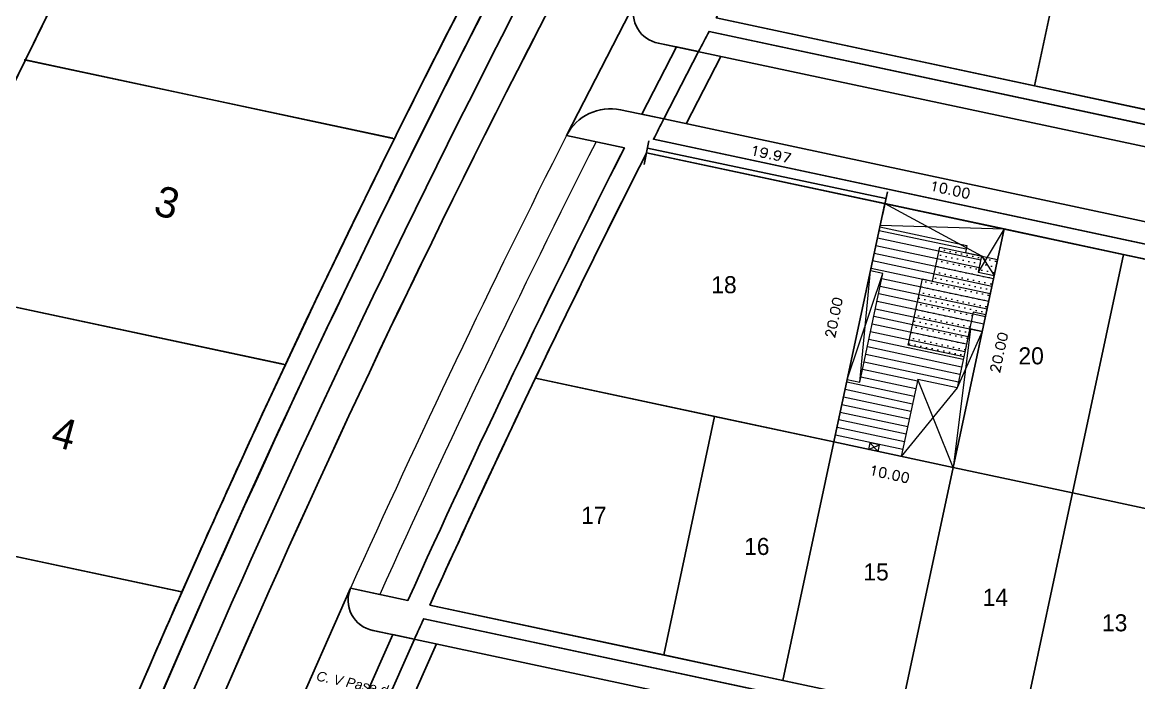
# Model space of a CAD drawing. Header units: millimetres. Extents: x 547073 to 557369, y 9424164 to 9429566.
# Drawn here: x 549043.9 to 549135.4, y 9428226.4 to 9428280.5 of the extents above; entities that cross this region are included whole.
import ezdxf

# ---------------------------------------------------------------- set-up
doc = ezdxf.new("R2010")
doc.units = ezdxf.units.MM
doc.layers.add('--- HATCH VEREDAS', color=7, linetype='Continuous', lineweight=25, true_color=0xb4b4b4)
for name, color, linetype in [('--- VIAS', 9, 'Continuous'), ('NUMERACION', 1, 'Continuous'), ('TEXTO', 5, 'Continuous'), ('trazado vias 2', 9, 'Continuous'), ('VEREDAS PP', 9, 'Continuous')]:
    doc.layers.add(name, color=color, linetype=linetype)
for name, color, linetype, lineweight in [('00 Lotes', 7, 'Continuous', 15), ('01_GRIS 250', 250, 'Continuous', 9), ('blockgrass', 8, 'Continuous', 5), ('polilinea lote', 201, 'Continuous', 25), ('trazado lotes', 170, 'Continuous', 25), ('trazado manzanas', 6, 'Continuous', 25)]:
    doc.layers.add(name, color=color, linetype=linetype, lineweight=lineweight)
doc.styles.add('ROMANS', font='romans.shx', dxfattribs={"width": 1.1})
doc.dimstyles.new('COTAS', dxfattribs={"dimtxt": 0.8, "dimasz": 2.5, "dimexe": 1.25, "dimexo": 0.625, "dimtad": 1, "dimzin": 0, "dimdsep": 46, "dimtxsty": 'ROMANS', "dimblk1": 'NONE', "dimblk2": 'NONE', "dimsah": 1, "dimcen": 0, "dimse1": 1, "dimse2": 1, "dimsd1": 1, "dimsd2": 1, "dimaunit": 1, "dimadec": 0, "dimazin": 0, "dimtfac": 1, "dimtofl": 0, "dimtmove": 0, "dimatfit": 3, "dimldrblk": 'NONE', "dimfxl": 1, "dimtolj": 1, "dimtzin": 0, "dimarcsym": 0})

# ---------------------------------------------------------------- blocks, each defined once
blk = doc.blocks.new('GERGRE')
at = {"layer": '01_GRIS 250'}
h = blk.add_hatch(dxfattribs=at)
h.set_pattern_fill('DOTS', color=256, scale=0.3)
h.paths.add_polyline_path([(3579.887, 159.371), (3575.237, 159.371), (3575.237, 155.621), (3574.187, 155.621), (3574.187, 150.971), (3579.037, 150.971), (3579.037, 153.821), (3579.887, 153.821)])
blk.add_lwpolyline([(3574.187, 168.421), (3584.187, 168.421), (3584.187, 148.421), (3574.187, 148.421)], close=True, dxfattribs=at)
blk.add_lwpolyline([(3575.237, 159.371), (3579.887, 159.371), (3579.887, 153.821), (3579.037, 153.821), (3579.037, 150.971), (3574.187, 150.971), (3574.187, 155.621), (3575.237, 155.621), (3575.237, 159.371)], dxfattribs=at)
blk = doc.blocks.new('TRHYTJ6RTHRTGTR')
at = {"layer": '01_GRIS 250'}
h = blk.add_hatch(dxfattribs=at)
h.set_pattern_fill('ANSI31', color=256, scale=0.2, angle=135)
h.paths.add_polyline_path([(3589.538, 156.424), (3588.488, 156.424), (3588.488, 151.724), (3589.838, 151.724), (3589.838, 150.374), (3591.188, 150.374), (3591.188, 149.774), (3598.488, 149.774), (3598.488, 153.474), (3597.438, 153.474), (3597.438, 162.574), (3598.488, 162.574), (3598.488, 167.824), (3595.588, 167.824), (3595.588, 167.274), (3594.788, 167.274), (3594.788, 167.824), (3592.838, 167.824), (3592.838, 161.374), (3589.538, 161.374)])
blk.add_lwpolyline([(3598.488, 149.774), (3591.188, 149.774), (3591.188, 150.374), (3589.838, 150.374), (3589.838, 151.724), (3588.488, 151.724), (3588.488, 156.424), (3589.538, 156.424), (3589.538, 161.374), (3592.838, 161.374), (3592.838, 167.824), (3594.788, 167.824), (3594.788, 167.274), (3595.588, 167.274), (3595.588, 167.824), (3598.488, 167.824), (3598.488, 162.574), (3597.438, 162.574), (3597.438, 153.474), (3598.488, 153.474)], close=True, dxfattribs=at)
blk = doc.blocks.new('GREGER')
at = {"layer": '01_GRIS 250'}
for p, q in [((549357.011, 9428148.738), (549361.361, 9428142.288)), ((549358.002, 9428137.338), (549357.011, 9428148.738)), ((549358.061, 9428142.288), (549361.361, 9428148.738)), ((549364.111, 9428148.738), (549363.311, 9428148.188)), ((549363.311, 9428148.738), (549364.111, 9428148.181)), ((549365.961, 9428143.488), (549367.011, 9428134.388)), ((549367.011, 9428143.488), (549365.961, 9428134.388)), ((549357.011, 9428137.338), (549358.061, 9428142.288)), ((549358.361, 9428131.288), (549357.011, 9428132.638)), ((549357.011, 9428128.738), (549358.361, 9428132.638)), ((549367.011, 9428128.738), (549358.361, 9428131.288)), ((549367.011, 9428130.538), (549357.011, 9428128.738))]:
    blk.add_line(p, q, dxfattribs=at)
for name, p in [('GERGRE', (545782.825, 9427980.316)), ('TRHYTJ6RTHRTGTR', (545768.523, 9427980.914))]:
    blk.add_blockref(name, p, dxfattribs=at)
blk = doc.blocks.new('*D164')
at = {"layer": 'Defpoints', "color": 0, "lineweight": 70, "transparency": 16777216}
for p in [(549114.574, 9428265.662), (549124.604, 9428264.748), (549124.354, 9428263.574)]:
    blk.add_point(p, dxfattribs=at)
at = {"color": 0, "lineweight": 18, "transparency": 16777216, "insert": (549119.929, 9428266.794), "char_height": 0.8, "attachment_point": 5, "rotation": 347.94955, "style": 'ROMANS'}
blk.add_mtext('\\A1;10.00', dxfattribs=at)
blk = doc.blocks.new('_None')
blk = doc.blocks.new('*D165')
at = {"layer": 'Defpoints', "color": 0, "lineweight": 70, "transparency": 16777216}
for p in [(549114.317, 9428265.717), (549109.447, 9428246.293), (549110.399, 9428246.103)]:
    blk.add_point(p, dxfattribs=at)
at = {"color": 0, "lineweight": 18, "transparency": 16777216, "insert": (549110.401, 9428256.301), "char_height": 0.8, "attachment_point": 5, "rotation": 78.70227, "style": 'ROMANS'}
blk.add_mtext('\\A1;{\\C256;20.00}', dxfattribs=at)
blk = doc.blocks.new('*D166')
at = {"layer": 'Defpoints', "color": 0, "lineweight": 70, "transparency": 16777216}
for p in [(549124.354, 9428263.574), (549127.032, 9428263.003), (549120.178, 9428244.015)]:
    blk.add_point(p, dxfattribs=at)
at = {"color": 0, "lineweight": 18, "transparency": 16777216, "insert": (549123.942, 9428253.437), "char_height": 0.8, "attachment_point": 5, "rotation": 77.94955, "style": 'ROMANS'}
blk.add_mtext('\\A1;20.00', dxfattribs=at)
blk = doc.blocks.new('*D167')
at = {"layer": 'Defpoints', "color": 0, "lineweight": 70, "transparency": 16777216}
for p in [(549110.399, 9428246.103), (549120.178, 9428244.015), (549119.626, 9428241.429)]:
    blk.add_point(p, dxfattribs=at)
at = {"color": 0, "lineweight": 18, "transparency": 16777216, "insert": (549114.951, 9428243.475), "char_height": 0.8, "attachment_point": 5, "rotation": 347.94955, "style": 'ROMANS'}
blk.add_mtext('\\A1;10.00', dxfattribs=at)
blk = doc.blocks.new('*D168')
at = {"layer": 'Defpoints', "color": 0, "lineweight": 70, "transparency": 16777216}
for p in [(549094.841, 9428268.872), (549114.78, 9428266.621), (549114.37, 9428264.703)]:
    blk.add_point(p, dxfattribs=at)
at = {"color": 0, "lineweight": 18, "transparency": 16777216, "insert": (549105.229, 9428269.708), "char_height": 0.8, "attachment_point": 5, "rotation": 347.94955, "style": 'ROMANS'}
blk.add_mtext('\\A1;19.97', dxfattribs=at)

msp = doc.modelspace()

# ---------------------------------------------------------------- linework, layer by layer
at = {"layer": '--- HATCH VEREDAS', "lineweight": 15, "elevation": 35.757}
msp.add_lwpolyline([(549016.424, 9428117.07, -0.054918), (549093.221, 9428303.246, -0.002446), (549096.966, 9428310.017, 0.001836), (549099.239, 9428314.12, 0.004323), (549104.633, 9428314.189, 0.001353), (549106.288, 9428317.251, 0.573274), (549103.589, 9428321.669), (549101.19, 9428321.634), (549098.463, 9428316.517, -0.035392), (549054.791, 9428319.536), (549052.007, 9428317.514, 0.036349), (549097.184, 9428314.118, -0.001578), (549095.231, 9428310.603, 0.00234), (549091.643, 9428304.111, 0.054918), (549014.695, 9428117.57, 0.017343)], format="xyb", dxfattribs=at)
at = {"layer": '--- HATCH VEREDAS', "lineweight": 15}
msp.add_lwpolyline([(549016.424, 9428117.07, -0.054918), (549093.221, 9428303.246, -0.002446), (549096.966, 9428310.017, 0.001836), (549099.239, 9428314.12, 0.004323), (549104.633, 9428314.189, 0.001353), (549106.288, 9428317.251, 0.573274), (549103.589, 9428321.669), (549101.19, 9428321.634), (549098.463, 9428316.517, -0.035392), (549054.791, 9428319.536), (549052.007, 9428317.514, 0.036349), (549097.184, 9428314.118, -0.001578), (549095.231, 9428310.603, 0.00234), (549091.643, 9428304.111, 0.054918), (549014.695, 9428117.57, 0.017343)], format="xyb", dxfattribs=at)
at = {"layer": '--- VIAS'}
msp.add_lwpolyline([(549106.288, 9428317.251, -0.004352), (549100.905, 9428307.431, 0.00234), (549097.344, 9428300.989, 0.034483), (549044.571, 9428186.533, 0.034483)], format="xyb", dxfattribs=at)
msp.add_lwpolyline([(549097.184, 9428314.118, -0.001578), (549095.231, 9428310.603, 0.00234), (549091.643, 9428304.111, 0.034754), (549038.14, 9428187.906), (548990.126, 9428198.156, -0.030517), (548994.522, 9428207.404, -0.09321), (549005.683, 9428222.976, 0.182349), (549029.318, 9428272.276, -0.218798), (549054.815, 9428317.11, 0.034072), (549097.184, 9428314.118, -0.001578)], format="xyb", close=True)
at = {"elevation": 71.514}
msp.add_lwpolyline([(549091.643, 9428304.111, -0.002446), (549095.396, 9428310.896, 0.001447), (549097.184, 9428314.118, -0.026714), (549063.941, 9428315.974, 0.054154), (548985.876, 9428125.904, 0.017343), (548968.9, 9428058.525, 0.002508), (548966.833, 9428048.689), (548996.173, 9428042.426, -0.002571), (548998.228, 9428052.209, -0.017154), (549014.492, 9428116.868, -0.055118), (549091.643, 9428304.111, -0.002446)], format="xyb", close=True, dxfattribs=at)
for points in [[(549163.358, 9428267.518), (549100.748, 9428280.884, -0.004433), (549108.308, 9428294.986, -0.001561), (549110.641, 9428299.223, 0.006258), (549119.168, 9428314.841), (549129.275, 9428315.696), (549161.386, 9428308.84)], [(549042.197, 9428187.04, -0.034584), (549095.24, 9428302.143, -0.002445), (549098.974, 9428308.895, 0.002339), (549101.874, 9428314.142, 0.002211), (549104.634, 9428314.189, -0.002867), (549101.071, 9428307.728, 0.002451), (549097.34, 9428300.982, 0.03448), (549044.571, 9428186.533)]]:
    msp.add_lwpolyline(points, format="xyb")
at = {"layer": 'blockgrass', "lineweight": 5}
msp.add_line((549070.77, 9428234.112), (549075.472, 9428233.108), dxfattribs=at)
at = {"layer": 'blockgrass', "color": 252, "lineweight": 5}
msp.add_line((549070.77, 9428234.112), (549073.171, 9428233.599), dxfattribs=at)
at = {"layer": 'blockgrass', "lineweight": 5}
for centre, radius, start, end in [((549899.778, 9427861.614), 908.85, 153.211297, 155.804224), ((549073.085, 9428233.123), 2.517, 156.87472, 256.97575), ((549899.778, 9427861.614), 902.35, 155.793341, 155.91023)]:
    msp.add_arc(centre, radius, start, end, dxfattribs=at)
at = {"layer": 'blockgrass', "color": 252, "lineweight": 5}
for radius, start, end in [(908.85, 153.211297, 155.804224), (906.45, 153.171387, 155.771574)]:
    msp.add_arc((549899.778, 9427861.614), radius, start, end, dxfattribs=at)
at = {"layer": 'polilinea lote'}
for points in [[(549131.035, 9428294.869), (549110.641, 9428299.223, 0.001561), (549108.308, 9428294.986, 0.004433), (549100.748, 9428280.884), (549126.859, 9428275.31)], [(549114.574, 9428265.662), (549095.045, 9428269.831, 0.005716), (549085.923, 9428251.328), (549110.399, 9428246.103)], [(549100.619, 9428248.19), (549085.923, 9428251.328, 0.005684), (549077.273, 9428232.724), (549096.444, 9428228.631)]]:
    msp.add_lwpolyline(points, format="xyb", close=True, dxfattribs=at)
at = {"layer": 'polilinea lote', "elevation": 35.757}
for points in [[(549083.773, 9428289.425), (549053.347, 9428295.92, 0.005428), (549044.117, 9428277.44), (549074.367, 9428270.982, -0.005618)], [(549074.367, 9428270.982), (549044.117, 9428277.44, 0.0054), (549035.336, 9428258.864), (549065.427, 9428252.44, -0.005586)], [(549065.427, 9428252.44), (549035.336, 9428258.864, 0.005374), (549026.998, 9428240.193), (549056.947, 9428233.8, -0.005557)], [(549056.947, 9428233.8), (549026.998, 9428240.193, 0.00535), (549019.096, 9428221.429), (549048.92, 9428215.063, -0.005531)]]:
    msp.add_lwpolyline(points, format="xyb", close=True, dxfattribs=at)
at = {"layer": 'polilinea lote'}
for points in [[(549140.814, 9428292.781), (549131.035, 9428294.869), (549126.859, 9428275.31), (549136.639, 9428273.222)], [(549124.354, 9428263.574), (549114.574, 9428265.662), (549110.399, 9428246.103), (549120.178, 9428244.015)], [(549134.134, 9428261.487), (549124.354, 9428263.574), (549120.178, 9428244.015), (549129.958, 9428241.927)], [(549143.913, 9428259.399), (549134.134, 9428261.487), (549129.958, 9428241.927), (549139.738, 9428239.84)], [(549110.399, 9428246.103), (549100.619, 9428248.19), (549096.444, 9428228.631), (549106.223, 9428226.543)], [(549120.178, 9428244.015), (549110.399, 9428246.103), (549106.223, 9428226.543), (549116.003, 9428224.456)], [(549129.958, 9428241.927), (549120.178, 9428244.015), (549116.003, 9428224.456), (549125.783, 9428222.368)], [(549139.738, 9428239.84), (549129.958, 9428241.927), (549125.783, 9428222.368), (549135.562, 9428220.28)]]:
    msp.add_lwpolyline(points, close=True, dxfattribs=at)
at = {"layer": 'trazado lotes', "elevation": 35.757}
for points in [[(549044.011, 9428277.462), (549074.227, 9428271.012)], [(549035.212, 9428258.89), (549065.261, 9428252.475)], [(549026.874, 9428240.219), (549056.782, 9428233.835)]]:
    msp.add_lwpolyline(points, dxfattribs=at)
at = {"layer": 'trazado manzanas'}
for p, q in [((549095.757, 9428278.882), (549303.359, 9428234.564)), ((549096.455, 9428272.598), (549299.646, 9428229.221)), ((549094.841, 9428268.872), (549095.229, 9428270.795)), ((549114.666, 9428266.087), (549095.113, 9428270.217)), ((549114.37, 9428264.703), (549114.78, 9428266.621)), ((549072.518, 9428230.671), (549271.177, 9428188.262))]:
    msp.add_line(p, q, dxfattribs=at)
for points in [[(549039.93, 9428187.524, -0.034673), (549093.221, 9428303.221, -0.002446), (549096.966, 9428309.992, 0.001836), (549099.239, 9428314.094, 0.004323), (549104.633, 9428314.163, 0.001353), (549106.288, 9428317.225, 0.573274), (549103.589, 9428321.644), (549101.19, 9428321.609), (549098.783, 9428317.092, -0.036319), (549054.059, 9428320.221, 0.223723), (549026.329, 9428272.509, -0.182349), (549003.61, 9428225.119, 0.09548)], [(549106.288, 9428317.251, -0.004352), (549100.905, 9428307.431, 0.00234), (549097.344, 9428300.989, 0.034483), (549044.571, 9428186.533, 0.034483)], [(549200.001, 9428259.696), (549163.358, 9428267.518), (549100.748, 9428280.884, -0.004433), (549108.308, 9428294.986, -0.001561), (549110.641, 9428299.223, 0.006258), (549119.168, 9428314.841), (549129.275, 9428315.696), (549161.386, 9428308.84), (549217.854, 9428296.786)], [(549117.058, 9428314.704, -0.005867), (549109.073, 9428300.105, 0.00588), (549098.92, 9428281.274), (549094.149, 9428282.293, 0.448642), (549095.757, 9428278.882), (549099.306, 9428278.124, -0.000518), (549100.17, 9428279.78), (549163.417, 9428266.279), (549199.465, 9428258.583), (549199.469, 9428258.592)]]:
    msp.add_lwpolyline(points, format="xyb", dxfattribs=at)
for points in [[(549097.184, 9428314.118, -0.001578), (549095.231, 9428310.603, 0.00234), (549091.643, 9428304.111, 0.034754), (549038.14, 9428187.906), (548990.126, 9428198.156, -0.030517), (548994.522, 9428207.404, -0.09321), (549005.683, 9428222.976, 0.182349), (549029.318, 9428272.276, -0.218798), (549054.815, 9428317.11, 0.034072), (549097.184, 9428314.118, -0.001578)], [(549129.275, 9428315.696), (549119.168, 9428314.841, -0.006258), (549110.641, 9428299.223, 0.001561), (549108.308, 9428294.986, 0.004433), (549100.748, 9428280.884), (549305.216, 9428237.235), (549329.971, 9428272.851)], [(549096.455, 9428272.598), (549092.909, 9428273.355, 0.336575), (549088.471, 9428271.235), (549093.224, 9428270.22, 0.011376), (549075.472, 9428233.108), (549070.77, 9428234.112, 0.477236), (549072.601, 9428230.653), (549076.016, 9428229.924, -0.00051), (549076.769, 9428231.604), (549272.291, 9428189.865), (549271.177, 9428188.262, 0.289242), (549276.215, 9428190.254), (549274.307, 9428190.662), (549299.062, 9428226.278), (549300.971, 9428225.871, 0.593665), (549299.646, 9428229.221), (549298.532, 9428227.618), (549095.608, 9428270.938, -0.000516), (549096.455, 9428272.598)], [(549095.045, 9428269.831, 0.0114), (549077.273, 9428232.724), (549273.034, 9428190.933), (549297.789, 9428226.55)], [(549095.045, 9428269.831), (549297.789, 9428226.55), (549273.034, 9428190.933), (549077.273, 9428232.724, -0.0114), (549095.045, 9428269.831)]]:
    msp.add_lwpolyline(points, format="xyb", close=True, dxfattribs=at)
for points in [[(549088.471, 9428271.235), (549094.149, 9428282.293)], [(549098.279, 9428272.208), (549101.131, 9428277.735)], [(549065.822, 9428222.898), (549070.77, 9428234.112)], [(549075.332, 9428223.935), (549077.815, 9428229.54)]]:
    msp.add_lwpolyline(points, dxfattribs=at)
for points in [[(549099.306, 9428278.124), (549097.496, 9428278.511), (549094.648, 9428272.983), (549096.455, 9428272.598), (549099.306, 9428278.124)], [(549076.016, 9428229.924), (549074.232, 9428230.305), (549071.751, 9428224.7), (549073.533, 9428224.319), (549076.016, 9428229.924)]]:
    msp.add_lwpolyline(points, close=True, dxfattribs=at)
at = {"layer": 'trazado vias 2', "elevation": 35.757}
msp.add_lwpolyline([(549106.288, 9428317.251, -0.001353), (549104.634, 9428314.189, -0.004323), (549099.24, 9428314.12, -0.001967), (549096.803, 9428309.725, 0.00234), (549093.222, 9428303.247, 0.054918), (549016.424, 9428117.07, 0.017343), (548999.987, 9428051.829, 0.002575), (548997.934, 9428042.05), (549002.547, 9428041.065), (549002.53, 9428041.069)], format="xyb", dxfattribs=at)
at = {"layer": 'VEREDAS PP'}
for p, q in [((549100.17, 9428279.78), (549304.473, 9428236.166)), ((549093.224, 9428270.22), (549088.471, 9428271.235)), ((549298.532, 9428227.618), (549095.608, 9428270.938)), ((549076.769, 9428231.604), (549272.291, 9428189.865))]:
    msp.add_line(p, q, dxfattribs=at)
for centre, radius, start, end in [((549096.471, 9428281.303), 2.524, 156.91163, 253.56362), ((549899.778, 9427861.614), 902.35, 152.392069, 152.510675), ((549092.086, 9428269.371), 4.068, 78.32756, 152.73544), ((549899.778, 9427861.614), 902.35, 152.905541, 153.023858), ((549899.778, 9427861.614), 904.15, 153.132934, 155.740118)]:
    msp.add_arc(centre, radius, start, end, dxfattribs=at)

# ---------------------------------------------------------------- block references
at = {"layer": '00 Lotes', "color": 1, "lineweight": 70, "rotation": 167.9495530632898}
msp.add_blockref('GREGER', (3054712.989, 18533944.78), dxfattribs=at)

# ---------------------------------------------------------------- texts
at = {"layer": 'NUMERACION', "width": 3.30606, "attachment_point": 1}
for s, insert, char_height, rotation in [('3', (549055.172, 9428267.21, 35.757), 2.5, 344.6023), ('18', (549100.346, 9428259.704), 1.4, 0.01637), ('20', (549125.528, 9428253.87), 1.4, 0.01637), ('4', (549046.744, 9428248.26, 35.757), 2.5, 344.6023), ('17', (549089.675, 9428240.784), 1.4, 0.01637), ('16', (549103.036, 9428238.235), 1.4, 0.01637), ('15', (549112.815, 9428236.147), 1.4, 0.01637), ('14', (549122.595, 9428234.059), 1.4, 0.01637), ('13', (549132.375, 9428231.972), 1.4, 0.01637)]:
    msp.add_mtext(s, dxfattribs=dict(at, insert=insert, char_height=char_height, rotation=rotation))
at = {"layer": 'TEXTO', "color": 5, "insert": (549068.078, 9428227.328), "char_height": 0.8, "attachment_point": 1, "rotation": 348.15372}
msp.add_mtext_dynamic_manual_height_columns('{\\fArial|b0|i1|c0|p34;\\C1;C. V Pase de Agua}', width=12.64564, gutter_width=12.5, heights=[0], dxfattribs=at)

# ---------------------------------------------------------------- dimensions: what is measured, and where the dimension line sits
at = {"lineweight": 18}
for p1, p2, distance, picture, middle in [((549094.841, 9428268.872), (549114.37, 9428264.703), 1.96, '*D168', (549105.229, 9428269.708)), ((549114.574, 9428265.662), (549124.354, 9428263.574), 1.2, '*D164', (549119.929, 9428266.794)), ((549120.178, 9428244.015), (549124.354, 9428263.574), -2.738, '*D166', (549123.942, 9428253.437)), ((549110.399, 9428246.103), (549120.178, 9428244.015), -2.644, '*D167', (549114.951, 9428243.475))]:
    dim = msp.add_aligned_dim(p1=p1, p2=p2, distance=distance, dimstyle='COTAS', override={"dimfxl": 0.15}, dxfattribs=at)
    dim.commit()
    dim.dimension.update_dxf_attribs({"geometry": picture, "text_midpoint": middle})
dim = msp.add_aligned_dim(p1=(549114.317, 9428265.717), p2=(549110.399, 9428246.103), distance=-0.971, text='{\\C256;<>}', dimstyle='COTAS', override={"dimfxl": 0.15}, dxfattribs=at)
dim.commit()
dim.dimension.update_dxf_attribs({"geometry": '*D165', "text_midpoint": (549110.401, 9428256.301)})

doc.saveas('drawing.dxf')
